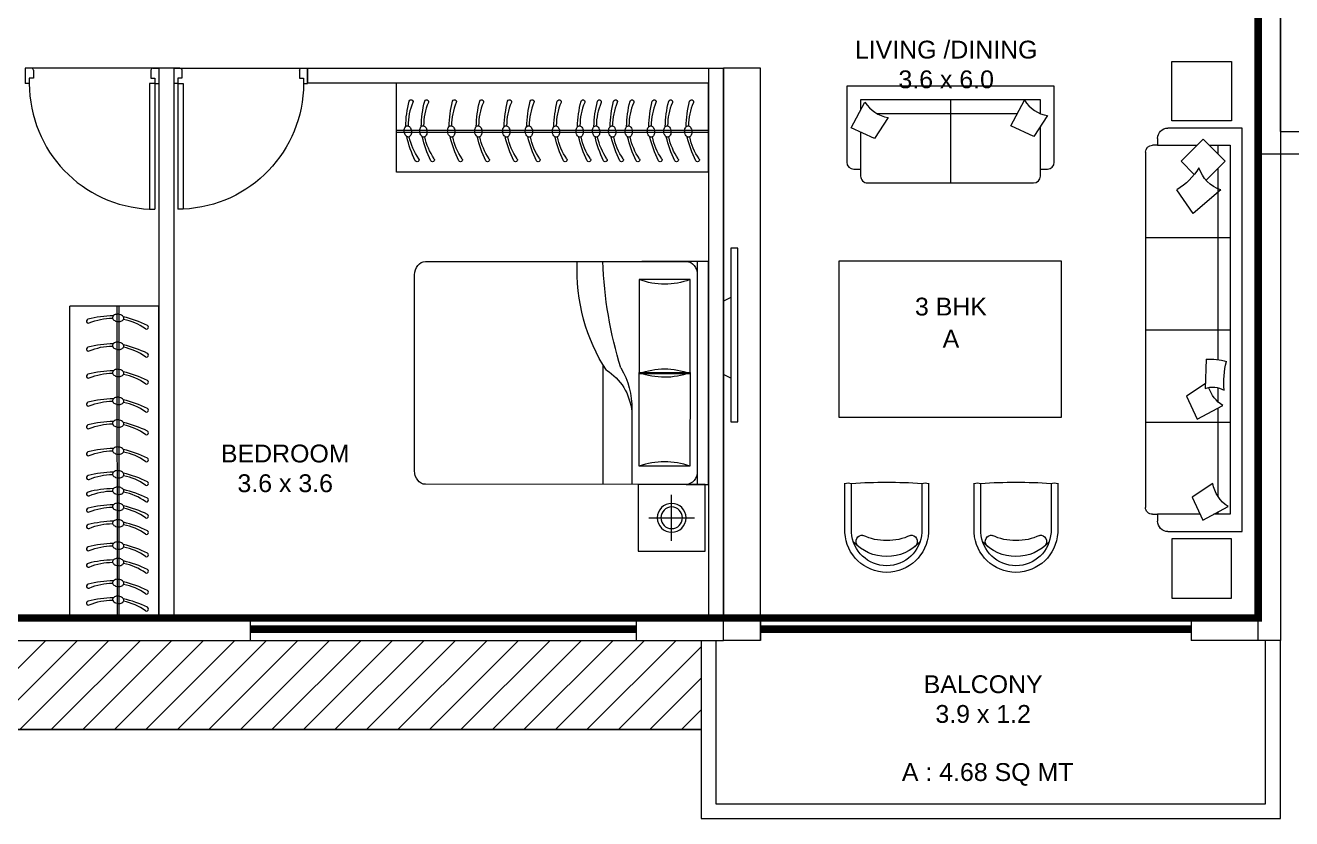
# Model space of a CAD drawing. Header units: inches. Extents: x 27644242 to 29761523, y -859349 to 216979.
# Drawn here: x 29040520 to 29049045, y -407243 to -401904 of the extents above; entities that cross this region are included whole.
import ezdxf

# ---------------------------------------------------------------- set-up
doc = ezdxf.new("R2010")
doc.units = ezdxf.units.IN
doc.header["$MEASUREMENT"] = 0
doc.set_wipeout_variables(frame=1)
doc.layers.get('Defpoints').update_dxf_attribs({"color": 8})
for name, color, linetype, lineweight in [('DOOR', 4, 'Continuous', 0), ('DOORS', 1, 'Continuous', 9), ('ELEVATION', 40, 'Continuous', 13), ('FURN', 250, 'Continuous', 0), ('PARKING BIG CAR', 8, 'Continuous', 15), ('WALL', 7, 'Continuous', 20), ('WINDOW', 162, 'Continuous', 13)]:
    doc.layers.add(name, color=color, linetype=linetype, lineweight=lineweight)
for name, color, linetype in [('KPA Elevation Line 3', 252, 'Continuous'), ('KPA General Plan Line', 1, 'Continuous'), ('KPA Glass', 152, 'Continuous'), ('KPA Stair Line', 253, 'Continuous'), ('KPA Text', 7, 'Continuous'), ('text', 7, 'Continuous')]:
    doc.layers.add(name, color=color, linetype=linetype)
doc.styles.add('AMITS', font='arial.ttf')
doc.styles.get("Standard").update_dxf_attribs({"font": 'swiss.ttf'})

# ---------------------------------------------------------------- blocks, each defined once
blk = doc.blocks.new('A$C69BC79EC')
for p, q in [((980, 3480), (230, 3230)), ((980, 1280), (980, 3480)), ((1730, 3230), (980, 3480)), ((2755, 3480), (2005, 3230)), ((2755, 1280), (2755, 3480)), ((3505, 3230), (2755, 3480))]:
    blk.add_line(p, q)
at = {"layer": 'KPA Elevation Line 3'}
for p, q in [((1730, 1280), (1730, 3480)), ((2005, 3480), (2005, 1280)), ((1730, 3205), (2005, 3205)), ((1730, 1280), (2005, 1280))]:
    blk.add_line(p, q, dxfattribs=at)
at = {"layer": 'KPA General Plan Line'}
blk.add_line((1730, -370), (230, -370), dxfattribs=at)
at = {"layer": 'KPA Glass', "ltscale": 500}
for p, q in [((2855, 4855), (755, 4855)), ((2855, 4780), (755, 4780)), ((2855, 4705), (755, 4705))]:
    blk.add_line(p, q, dxfattribs=at)
at = {"layer": 'KPA Stair Line', "ltscale": 500}
for p, q in [((1730, 3205), (1730, 4705)), ((2005, 3205), (2005, 4705)), ((1730, 1280), (1730, -220)), ((2005, 1280), (2005, -220))]:
    blk.add_line(p, q, dxfattribs=at)
at = {"layer": 'KPA Stair Line'}
for p, q in [((230, 3205), (1730, 3205)), ((2005, 3205), (3505, 3205)), ((230, 2930), (1730, 2930)), ((2005, 2930), (3505, 2930)), ((230, 2655), (1730, 2655)), ((2005, 2655), (3505, 2655)), ((230, 2380), (1730, 2380)), ((2005, 2380), (3505, 2380)), ((230, 2105), (1730, 2105)), ((2005, 2105), (3505, 2105)), ((230, 1830), (1730, 1830)), ((2005, 1830), (3505, 1830)), ((230, 1555), (1730, 1555)), ((2005, 1555), (3505, 1555)), ((230, 1280), (1730, 1280)), ((3505, 1280), (2005, 1280)), ((2005, 1280), (3505, 1280))]:
    blk.add_line(p, q, dxfattribs=at)
at = {"layer": 'WALL', "ltscale": 500}
for p, q in [((755, 4855), (80, 4855)), ((80, -370), (80, 4855)), ((755, 4705), (755, 4855)), ((2855, 4705), (2855, 4855)), ((3655, 4855), (2855, 4855)), ((3655, 4855), (3655, -370)), ((755, 4705), (230, 4705)), ((230, -370), (230, 4705)), ((3505, 4705), (2855, 4705)), ((3505, 4705), (3505, -220)), ((1730, -220), (3505, -220)), ((1730, -220), (1730, -370)), ((80, -370), (230, -370)), ((1730, -370), (3655, -370))]:
    blk.add_line(p, q, dxfattribs=at)
at = {"layer": 'KPA Text', "extrusion": (-0.021168, 5.594e-15, 0.999776)}
for s, p in [('DN', (-1022.8, 877.3, -17.5)), ('UP', (-1034.5, 2659.1, -55.2))]:
    blk.add_text(s, height=150, rotation=90, dxfattribs=at).set_placement(p)
blk = doc.blocks.new('A$C6E20521E-flat-1-flatten-1')
at = {"layer": 'DOORS', "color": 251}
for p, q in [((-63, 103.5), (-63, 948.9)), ((-63, 948.9), (-27, 948.9)), ((-27, 103.5), (-27, 948.9)), ((-900, 0), (-900, 103.5)), ((-873, 103.5), (-900, 103.5)), ((-873, 67.5), (-873, 103.5)), ((-27, 103.5), (-63, 103.5)), ((-27, 103.5), (0, 103.5)), ((-27, 67.5), (-27, 103.5)), ((0, 0), (0, 103.5)), ((0, 0), (-900, 0)), ((-846, 67.5), (-873, 67.5)), ((-846, 13.5), (-846, 67.5)), ((-54, 13.5), (-54, 67.5)), ((-54, 67.5), (-27, 67.5)), ((-859.5, 0), (-900, 0)), ((-40.5, 0), (0, 0))]:
    blk.add_line(p, q, dxfattribs=at)
at = {"layer": 'DOORS', "color": 251, "extrusion": (0, 0, -1)}
for centre, major_axis, start_param, end_param in [((-27, 103.5), (-729.3, -428.8), 0.531535, 2.059765), ((-859.5, 13.5), (-11.7, -6.7), 3.665191, 5.235988), ((-40.5, 13.5), (-11.7, -6.7), 5.235988, 6.806784)]:
    blk.add_ellipse(centre, major_axis=major_axis, ratio=1, start_param=start_param, end_param=end_param, dxfattribs=at)
blk = doc.blocks.new('A$C700F438C')
at = {"layer": 'FURN', "color": 8, "extrusion": (-6.65399e-08, 5.27913e-08, 1)}
for p, q in [((0.0734, 1.5, 0), (1.8303, 1.5001, 0)), ((1.98, 1.5001, 0), (1.53, 1.5001, 0)), ((1.98, 1.5001, 0), (1.53, 1.5001, 0)), ((1.98, 1.5001, 0), (1.53, 1.5001, 0)), ((1.9038, 1.5001, 0), (1.9039, 0.0001, 0)), ((0.0001, 0.0914, 0), (0, 1.4086, 0)), ((1.8548, 1.3782, 0), (1.5121, 1.3782, 0)), ((1.5121, 1.3782, 0), (1.5121, 0.7466, 0)), ((1.8548, 0.7466, 0), (1.8548, 1.3782, 0)), ((1.2673, 0.799, 0), (1.2673, 0.0001, 0)), ((1.5121, 0.122, 0), (1.5121, 0.7536, 0)), ((1.5121, 0.7536, 0), (1.8548, 0.7536, 0)), ((1.5121, 0.7466, 0), (1.8548, 0.7466, 0)), ((1.8548, 0.7536, 0), (1.8549, 0.122, 0)), ((1.4632, 0.503, 0), (1.4632, 0.0001, 0)), ((1.8549, 0.122, 0), (1.5121, 0.122, 0)), ((1.8304, 0.0001, 0), (0.0735, 0, 0)), ((1.9039, 0.0001, 0), (1.9801, 0.0001, 0))]:
    blk.add_line(p, q, dxfattribs=at)
at = {"layer": 'FURN', "linetype": 'Continuous', "lineweight": 0, "extrusion": (-6.65399e-08, 5.27913e-08, 1)}
blk.add_line((1.8304, 0.0001, 0), (1.9174, 0.0001, 0), dxfattribs=at)
at = {"layer": 'FURN', "color": 8, "extrusion": (6.65399e-08, -5.27913e-08, -1)}
for centre, major_axis, ratio, start_param, end_param in [((0.0735, 1.4086, 0), (0, -0.0914, 0), 0.803207, 1.570796, 3.141593), ((1.9589, 1.4544, 0), (0, -1.0771, 0), 0.803207, 0.880587, 1.613256), ((3.067, 1.6025, 0), (0.0001, -2.243, 0), 0.803207, 1.197175, 1.525138), ((1.8304, 1.4087, 0), (0, -0.0914, 0), 0.803207, 3.141593, 4.712389), ((1.6834, 2.1097, 0), (0, -0.762, 0), 0.803207, -0.283794, 0.283794), ((0.6693, 0.0845, 0), (-0.7051, -0.6147, 0), 0.604617, 2.952061, 3.536756), ((-0.0315, 0.1903, 0), (-1.467, -0.4936, 0), 0.581007, 3.019706, 3.343381), ((1.6835, 0.0151, 0), (0, -0.762, 0), 0.803207, 2.857799, 3.425387), ((0.0735, 0.0914, 0), (0, -0.0914, 0), 0.803207, 0, 1.570796), ((1.8304, 0.0915, 0), (0, -0.0914, 0), 0.803207, -1.570796, 0)]:
    blk.add_ellipse(centre, major_axis=major_axis, ratio=ratio, start_param=start_param, end_param=end_param, dxfattribs=at)
at = {"layer": 'FURN', "color": 8, "extrusion": (-6.65399e-08, 5.27913e-08, 1)}
for centre, start_param, end_param in [((1.6835, 1.4851, 0), -0.283794, 0.283794), ((1.6835, -0.6096, 0), 2.857799, 3.425387)]:
    blk.add_ellipse(centre, major_axis=(0, -0.762, 0), ratio=0.803207, start_param=start_param, end_param=end_param, dxfattribs=at)
blk = doc.blocks.new('BEDROOM')
at = {"layer": 'FURN', "linetype": 'Continuous', "extrusion": (-5.00305e-08, -8.66553e-08, 1)}
for p, q in [((1066.1, 501.3, 0), (1066.1, 192.6, 0)), ((911.7, 347, 0), (1220.4, 347, 0))]:
    blk.add_line(p, q, dxfattribs=at)
at = {"layer": 'FURN', "ltscale": 500}
blk.add_line((1314.6, 122.1, 0), (1315.2, -1377.9, 0), dxfattribs=at)
at = {"layer": 'FURN', "ltscale": 0.05, "extrusion": (-5.00305e-08, -8.66553e-08, 1), "elevation": 0}
blk.add_lwpolyline([(1291.1, 122), (841.1, 122), (841.1, 572), (1291.1, 572)], close=True, dxfattribs=at)
at = {"layer": 'FURN', "linetype": 'Continuous', "extrusion": (-5.00305e-08, -8.66553e-08, 1)}
for radius in [97, 72.8]:
    blk.add_circle((1066.1, 347, 0), radius, dxfattribs=at)
at = {"layer": 'FURN', "extrusion": (-3.01072e-07, 1.30707e-07, 1), "xscale": -1000.000000000015, "yscale": 1000.000000000015, "zscale": 1000.000000000007, "rotation": 180.0236273616612}
blk.add_blockref('A$C700F438C', (-665.5, 121.4, 0), dxfattribs=at)
blk = doc.blocks.new('1')
at = {"layer": 'FURN'}
for p, q in [((-479.4, 2011, 0), (121.5, 2011.2, 0)), ((-478.5, 2011, 0), (-478.5, -89, 0)), ((-210.1, 2011.1, 0), (-209.6, -89, 0)), ((-198.1, 2011.1, 0), (-197.6, -88.9, 0)), ((121.5, 2011.2, 0), (121.5, -88.8, 0)), ((-478.6, -89, 0), (122.3, -88.8, 0))]:
    blk.add_line(p, q, dxfattribs=at)
at = {"layer": 'FURN', "extrusion": (-6.40542e-09, 9.36485e-09, 1)}
for points in [[(-166.1, 1884.4, 0.144333), (-167.8, 1893.3, 0.107177), (-175.4, 1902.7, 0.077818), (-186.5, 1909, 0.065016), (-201.4, 1912.6, 0.065016), (-216.7, 1912.1, 0.077818), (-228.9, 1908.2, 0.107177), (-238.3, 1900.6, 0.144333), (-241.7, 1892.2, 0.144333), (-240.1, 1883.3, 0.107177), (-232.4, 1873.9, 0.077818), (-221.3, 1867.6, 0.065016), (-206.4, 1864, 0.065016), (-191.1, 1864.5, 0.077818), (-178.9, 1868.4, 0.107177), (-169.5, 1876, 0.144333)], [(-166, 1770.8, 0.144333), (-167.7, 1779.7, 0.107177), (-175.4, 1789.1, 0.077818), (-186.5, 1795.5, 0.065016), (-201.4, 1799, 0.065016), (-216.7, 1798.6, 0.077818), (-228.8, 1794.6, 0.107177), (-238.2, 1787, 0.144333), (-241.7, 1778.6, 0.144333), (-240, 1769.7, 0.107177), (-232.4, 1760.3, 0.077818), (-221.3, 1754, 0.065016), (-206.4, 1750.5, 0.065016), (-191.1, 1750.9, 0.077818), (-178.9, 1754.8, 0.107177), (-169.5, 1762.4, 0.144333)], [(-166.1, 1629.9, 0.144333), (-167.8, 1638.8, 0.107177), (-175.4, 1648.2, 0.077818), (-186.5, 1654.5, 0.065016), (-201.4, 1658.1, 0.065016), (-216.7, 1657.6, 0.077818), (-228.9, 1653.7, 0.107177), (-238.3, 1646.1, 0.144333), (-241.7, 1637.7, 0.144333), (-240.1, 1628.8, 0.107177), (-232.4, 1619.4, 0.077818), (-221.3, 1613.1, 0.065016), (-206.4, 1609.5, 0.065016), (-191.1, 1610, 0.077818), (-178.9, 1613.9, 0.107177), (-169.5, 1621.5, 0.144333)], [(-166, 1519.3, 0.144333), (-167.7, 1528.2, 0.107177), (-175.4, 1537.6, 0.077818), (-186.5, 1544, 0.065016), (-201.4, 1547.5, 0.065016), (-216.7, 1547.1, 0.077818), (-228.8, 1543.1, 0.107177), (-238.2, 1535.5, 0.144333), (-241.7, 1527.1, 0.144333), (-240, 1518.2, 0.107177), (-232.4, 1508.8, 0.077818), (-221.3, 1502.5, 0.065016), (-206.4, 1499, 0.065016), (-191.1, 1499.4, 0.077818), (-178.9, 1503.3, 0.107177), (-169.5, 1510.9, 0.144333)], [(-166.1, 1369.4, 0.144333), (-167.8, 1378.3, 0.107177), (-175.4, 1387.7, 0.077818), (-186.5, 1394, 0.065016), (-201.4, 1397.6, 0.065016), (-216.7, 1397.1, 0.077818), (-228.9, 1393.2, 0.107177), (-238.3, 1385.6, 0.144333), (-241.7, 1377.2, 0.144333), (-240.1, 1368.3, 0.107177), (-232.4, 1358.9, 0.077818), (-221.3, 1352.6, 0.065016), (-206.4, 1349, 0.065016), (-191.1, 1349.5, 0.077818), (-178.9, 1353.4, 0.107177), (-169.5, 1361, 0.144333)], [(-166, 1258.8, 0.144333), (-167.7, 1267.7, 0.107177), (-175.4, 1277.1, 0.077818), (-186.5, 1283.5, 0.065016), (-201.4, 1287, 0.065016), (-216.7, 1286.6, 0.077818), (-228.8, 1282.6, 0.107177), (-238.2, 1275, 0.144333), (-241.7, 1266.6, 0.144333), (-240, 1257.7, 0.107177), (-232.4, 1248.3, 0.077818), (-221.3, 1242, 0.065016), (-206.4, 1238.5, 0.065016), (-191.1, 1238.9, 0.077818), (-178.9, 1242.8, 0.107177), (-169.5, 1250.4, 0.144333)], [(-166, 1150, 0.144333), (-167.7, 1159, 0.107177), (-175.3, 1168.3, 0.077818), (-186.4, 1174.7, 0.065016), (-201.3, 1178.2, 0.065016), (-216.6, 1177.8, 0.077818), (-228.8, 1173.8, 0.107177), (-238.2, 1166.2, 0.144333), (-241.6, 1157.8, 0.144333), (-240, 1148.9, 0.107177), (-232.3, 1139.5, 0.077818), (-221.2, 1133.2, 0.065016), (-206.3, 1129.7, 0.065016), (-191, 1130.1, 0.077818), (-178.8, 1134, 0.107177), (-169.4, 1141.6, 0.144333)], [(-165.9, 1039.5, 0.144333), (-167.6, 1048.4, 0.107177), (-175.3, 1057.7, 0.077818), (-186.4, 1064.1, 0.065016), (-201.3, 1067.6, 0.065016), (-216.6, 1067.2, 0.077818), (-228.8, 1063.3, 0.107177), (-238.2, 1055.6, 0.144333), (-241.6, 1047.2, 0.144333), (-239.9, 1038.3, 0.107177), (-232.3, 1028.9, 0.077818), (-221.2, 1022.6, 0.065016), (-206.3, 1019.1, 0.065016), (-191, 1019.5, 0.077818), (-178.8, 1023.4, 0.107177), (-169.4, 1031.1, 0.144333)], [(-165.9, 880.1, 0.144333), (-167.5, 889, 0.107177), (-175.2, 898.4, 0.077818), (-186.3, 904.7, 0.065016), (-201.2, 908.2, 0.065016), (-216.5, 907.8, 0.077818), (-228.7, 903.9, 0.107177), (-238.1, 896.3, 0.144333), (-241.5, 887.9, 0.144333), (-239.9, 879, 0.107177), (-232.2, 869.6, 0.077818), (-221.1, 863.2, 0.065016), (-206.2, 859.7, 0.065016), (-190.9, 860.1, 0.077818), (-178.7, 864.1, 0.107177), (-169.3, 871.7, 0.144333)], [(-165.8, 697.8, 0.144333), (-167.5, 706.8, 0.107177), (-175.1, 716.1, 0.077818), (-186.2, 722.5, 0.065016), (-201.1, 726, 0.065016), (-216.4, 725.6, 0.077818), (-228.6, 721.6, 0.107177), (-238, 714, 0.144333), (-241.4, 705.6, 0.144333), (-239.8, 696.7, 0.107177), (-232.1, 687.3, 0.077818), (-221, 681, 0.065016), (-206.1, 677.5, 0.065016), (-190.8, 677.9, 0.077818), (-178.6, 681.8, 0.107177), (-169.2, 689.4, 0.144333)], [(-165.7, 545.6, 0.144333), (-167.4, 554.5, 0.107177), (-175, 563.9, 0.077818), (-186.2, 570.2, 0.065016), (-201.1, 573.7, 0.065016), (-216.3, 573.3, 0.077818), (-228.5, 569.4, 0.107177), (-237.9, 561.8, 0.144333), (-241.4, 553.4, 0.144333), (-239.7, 544.5, 0.107177), (-232.1, 535.1, 0.077818), (-220.9, 528.7, 0.065016), (-206.1, 525.2, 0.065016), (-190.8, 525.6, 0.077818), (-178.6, 529.6, 0.107177), (-169.2, 537.2, 0.144333)], [(-165.6, 357.3, 0.144333), (-167.3, 366.3, 0.107177), (-175, 375.6, 0.077818), (-186.1, 382, 0.065016), (-201, 385.5, 0.065016), (-216.3, 385.1, 0.077818), (-228.5, 381.1, 0.107177), (-237.9, 373.5, 0.144333), (-241.3, 365.1, 0.144333), (-239.6, 356.2, 0.107177), (-232, 346.8, 0.077818), (-220.9, 340.5, 0.065016), (-206, 337, 0.065016), (-190.7, 337.4, 0.077818), (-178.5, 341.3, 0.107177), (-169.1, 348.9, 0.144333)], [(-165.6, 175.1, 0.144333), (-167.2, 184, 0.107177), (-174.9, 193.4, 0.077818), (-186, 199.7, 0.065016), (-200.9, 203.2, 0.065016), (-216.2, 202.8, 0.077818), (-228.4, 198.9, 0.107177), (-237.8, 191.3, 0.144333), (-241.2, 182.9, 0.144333), (-239.6, 174, 0.107177), (-231.9, 164.6, 0.077818), (-220.8, 158.2, 0.065016), (-205.9, 154.7, 0.065016), (-190.6, 155.1, 0.077818), (-178.4, 159.1, 0.107177), (-169, 166.7, 0.144333)], [(-165.5, -12.9, 0.144333), (-167.1, -4, 0.107177), (-174.8, 5.4, 0.077818), (-185.9, 11.7, 0.065016), (-200.8, 15.2, 0.065016), (-216.1, 14.8, 0.077818), (-228.3, 10.9, 0.107177), (-237.7, 3.3, 0.144333), (-241.1, -5.1, 0.144333), (-239.5, -14, 0.107177), (-231.8, -23.4, 0.077818), (-220.7, -29.8, 0.065016), (-205.8, -33.3, 0.065016), (-190.5, -32.9, 0.077818), (-178.3, -28.9, 0.107177), (-168.9, -21.3, 0.144333)]]:
    blk.add_lwpolyline(points, format="xyb", close=True, dxfattribs=at)
for points in [[(-171.2, 1874.1, 0.057952), (-0.6, 1897.3, 1.08017), (-9.1, 1922.2, -0.102886), (-166.6, 1890.3, -0.821198)], [(-171.2, 1760.5, 0.057952), (-0.6, 1783.7, 1.08017), (-9, 1808.7, -0.102886), (-166.5, 1776.7, -0.821198)], [(-171.2, 1619.6, 0.057952), (-0.6, 1642.8, 1.08017), (-9.1, 1667.7, -0.102886), (-166.6, 1635.8, -0.821198)], [(-171.2, 1509, 0.057952), (-0.6, 1532.2, 1.08017), (-9, 1557.2, -0.102886), (-166.5, 1525.2, -0.821198)], [(-171.2, 1359.1, 0.057952), (-0.6, 1382.3, 1.08017), (-9.1, 1407.2, -0.102886), (-166.6, 1375.3, -0.821198)], [(-171.2, 1248.5, 0.057952), (-0.6, 1271.7, 1.08017), (-9, 1296.7, -0.102886), (-166.5, 1264.7, -0.821198)], [(-171.1, 1139.7, 0.057952), (-0.5, 1163, 1.08017), (-9, 1187.9, -0.102886), (-166.5, 1155.9, -0.821198)], [(-171.1, 1029.1, 0.057952), (-0.5, 1052.4, 1.08017), (-8.9, 1077.3, -0.102886), (-166.4, 1045.4, -0.821198)], [(-171, 869.8, 0.057952), (-0.4, 893, 1.08017), (-8.9, 917.9, -0.102886), (-166.4, 886, -0.821198)], [(-170.9, 687.5, 0.057952), (-0.3, 710.7, 1.08017), (-8.8, 735.7, -0.102886), (-166.3, 703.7, -0.821198)], [(-170.9, 535.3, 0.057952), (-0.2, 558.5, 1.08017), (-8.7, 583.4, -0.102886), (-166.2, 551.5, -0.821198)], [(-170.8, 347, 0.057952), (-0.2, 370.2, 1.08017), (-8.6, 395.2, -0.102886), (-166.1, 363.2, -0.821198)], [(-170.7, 164.8, 0.057952), (-0.1, 188, 1.08017), (-8.6, 212.9, -0.102886), (-166.1, 181, -0.821198)], [(-170.6, -23.2, 0.057952), (0, 0, 1.08017), (-8.5, 24.9, -0.102886), (-166, -7, -0.821198)]]:
    blk.add_lwpolyline(points, format="xyb", dxfattribs=at)
for centre, radius, start, end in [((-395.3, 1950.4, 0), 13.2, 55.02116, 243.84954), ((-161.5, 2284.6, 0), 394.6, 235.02139, 258.51845), ((-72.6, 2607.6, 0), 745.3, 243.84974, 257.11662), ((-395.2, 1836.9, 0), 13.2, 55.02116, 243.84954), ((-72.6, 2494, 0), 745.3, 243.84974, 257.11662), ((-161.5, 2171, 0), 394.6, 235.02139, 258.51845), ((-395.3, 1695.9, 0), 13.2, 55.02116, 243.84954), ((-161.5, 2030.1, 0), 394.6, 235.02139, 258.51845), ((-72.6, 2353.1, 0), 745.3, 243.84974, 257.11662), ((-395.2, 1585.4, 0), 13.2, 55.02116, 243.84954), ((-72.6, 2242.5, 0), 745.3, 243.84974, 257.11662), ((-161.5, 1919.5, 0), 394.6, 235.02139, 258.51845), ((-395.3, 1435.4), 13.2, 55.02116, 243.84954), ((-72.6, 2092.6), 745.3, 243.84974, 257.11662), ((-161.5, 1769.6), 394.6, 235.02139, 258.51845), ((-395.2, 1324.9), 13.2, 55.02116, 243.84954), ((-72.6, 1982), 745.3, 243.84974, 257.11662), ((-161.5, 1659), 394.6, 235.02139, 258.51845), ((-395.2, 1216.1), 13.2, 55.02116, 243.84954), ((-72.5, 1873.2), 745.3, 243.84974, 257.11662), ((-161.4, 1550.2), 394.6, 235.02139, 258.51845), ((-395.2, 1105.5), 13.2, 55.02116, 243.84954), ((-161.4, 1439.6), 394.6, 235.02139, 258.51845), ((-72.5, 1762.6), 745.3, 243.84974, 257.11662), ((-395.1, 946.1), 13.2, 55.02116, 243.84954), ((-161.3, 1280.3), 394.6, 235.02139, 258.51845), ((-72.4, 1603.3), 745.3, 243.84974, 257.11662), ((-395, 763.9), 13.2, 55.02116, 243.84954), ((-161.2, 1098), 394.6, 235.02139, 258.51845), ((-72.3, 1421), 745.3, 243.84974, 257.11662), ((-394.9, 611.6), 13.2, 55.02116, 243.84954), ((-72.3, 1268.8), 745.3, 243.84974, 257.11662), ((-161.2, 945.8), 394.6, 235.02139, 258.51845), ((-394.9, 423.4), 13.2, 55.02116, 243.84954), ((-161.1, 757.5), 394.6, 235.02139, 258.51845), ((-72.2, 1080.5), 745.3, 243.84974, 257.11662), ((-394.8, 241.1), 13.2, 55.02116, 243.84954), ((-72.1, 898.3), 745.3, 243.84974, 257.11662), ((-161, 575.3), 394.6, 235.02139, 258.51845), ((-394.7, 53.1), 13.2, 55.02116, 243.84954), ((-72, 710.3), 745.3, 243.84974, 257.11662), ((-160.9, 387.3), 394.6, 235.02139, 258.51845)]:
    blk.add_arc(centre, radius, start, end, dxfattribs=at)
blk = doc.blocks.new('DNDNDNNDDN')
at = {"layer": 'FURN', "extrusion": (9.36485e-09, 6.40542e-09, 1)}
blk.add_line((172.5, 832.8, 0), (172.7, 232.8, 0), dxfattribs=at)
at = {"layer": 'FURN'}
for p, q in [((2272.7, 832.8, 0), (172.5, 832.8, 0)), ((2272.5, 833.3, 0), (2272.7, 232.8, 0)), ((2272.6, 564.4, 0), (173.5, 563.9, 0)), ((2272.6, 552.4, 0), (173.5, 551.9, 0)), ((2272.7, 232.8, 0), (172.7, 232.8, 0))]:
    blk.add_line(p, q, dxfattribs=at)
at = {"layer": 'FURN', "extrusion": (9.36485e-09, 6.40542e-09, 1)}
for points in [[(244.1, 519.7, 0.144333), (253, 521.4, 0.107177), (262.4, 529, 0.077818), (268.7, 540.2, 0.065016), (272.2, 555.1, 0.065016), (271.8, 570.3, 0.077818), (267.9, 582.5, 0.107177), (260.3, 591.9, 0.144333), (251.9, 595.4, 0.144333), (243, 593.7, 0.107177), (233.6, 586.1, 0.077818), (227.2, 574.9, 0.065016), (223.7, 560.1, 0.065016), (224.1, 544.8, 0.077818), (228.1, 532.6, 0.107177), (235.7, 523.2, 0.144333)], [(348.6, 519.8, 0.144333), (357.5, 521.4, 0.107177), (366.9, 529.1, 0.077818), (373.2, 540.2, 0.065016), (376.7, 555.1, 0.065016), (376.3, 570.4, 0.077818), (372.4, 582.6, 0.107177), (364.8, 592, 0.144333), (356.4, 595.4, 0.144333), (347.5, 593.8, 0.107177), (338.1, 586.1, 0.077818), (331.7, 575, 0.065016), (328.2, 560.1, 0.065016), (328.6, 544.8, 0.077818), (332.6, 532.6, 0.107177), (340.2, 523.2, 0.144333)], [(536.6, 519.9, 0.144333), (545.5, 521.5, 0.107177), (554.9, 529.2, 0.077818), (561.2, 540.3, 0.065016), (564.7, 555.2, 0.065016), (564.3, 570.5, 0.077818), (560.4, 582.7, 0.107177), (552.8, 592.1, 0.144333), (544.4, 595.5, 0.144333), (535.5, 593.8, 0.107177), (526.1, 586.2, 0.077818), (519.7, 575.1, 0.065016), (516.2, 560.2, 0.065016), (516.6, 544.9, 0.077818), (520.6, 532.7, 0.107177), (528.2, 523.3, 0.144333)], [(718.8, 519.9, 0.144333), (727.8, 521.6, 0.107177), (737.1, 529.2, 0.077818), (743.5, 540.4, 0.065016), (747, 555.3, 0.065016), (746.6, 570.6, 0.077818), (742.6, 582.7, 0.107177), (735, 592.1, 0.144333), (726.6, 595.6, 0.144333), (717.7, 593.9, 0.107177), (708.3, 586.3, 0.077818), (702, 575.2, 0.065016), (698.5, 560.3, 0.065016), (698.9, 545, 0.077818), (702.8, 532.8, 0.107177), (710.4, 523.4, 0.144333)], [(907.1, 520, 0.144333), (916, 521.7, 0.107177), (925.4, 529.3, 0.077818), (931.7, 540.5, 0.065016), (935.2, 555.3, 0.065016), (934.8, 570.6, 0.077818), (930.9, 582.8, 0.107177), (923.3, 592.2, 0.144333), (914.9, 595.7, 0.144333), (906, 594, 0.107177), (896.6, 586.4, 0.077818), (890.2, 575.2, 0.065016), (886.7, 560.3, 0.065016), (887.1, 545.1, 0.077818), (891.1, 532.9, 0.107177), (898.7, 523.5, 0.144333)], [(1059.3, 520.1, 0.144333), (1068.3, 521.7, 0.107177), (1077.6, 529.4, 0.077818), (1084, 540.5, 0.065016), (1087.5, 555.4, 0.065016), (1087.1, 570.7, 0.077818), (1083.1, 582.9, 0.107177), (1075.5, 592.3, 0.144333), (1067.1, 595.7, 0.144333), (1058.2, 594.1, 0.107177), (1048.8, 586.4, 0.077818), (1042.5, 575.3, 0.065016), (1039, 560.4, 0.065016), (1039.4, 545.1, 0.077818), (1043.3, 532.9, 0.107177), (1050.9, 523.5, 0.144333)], [(1241.6, 520.2, 0.144333), (1250.5, 521.8, 0.107177), (1259.9, 529.5, 0.077818), (1266.2, 540.6, 0.065016), (1269.7, 555.5, 0.065016), (1269.3, 570.8, 0.077818), (1265.4, 583, 0.107177), (1257.8, 592.4, 0.144333), (1249.4, 595.8, 0.144333), (1240.5, 594.2, 0.107177), (1231.1, 586.5, 0.077818), (1224.7, 575.4, 0.065016), (1221.2, 560.5, 0.065016), (1221.6, 545.2, 0.077818), (1225.6, 533, 0.107177), (1233.2, 523.6, 0.144333)], [(1401, 520.2, 0.144333), (1409.9, 521.9, 0.107177), (1419.2, 529.5, 0.077818), (1425.6, 540.7, 0.065016), (1429.1, 555.6, 0.065016), (1428.7, 570.9, 0.077818), (1424.8, 583, 0.107177), (1417.1, 592.4, 0.144333), (1408.7, 595.9, 0.144333), (1399.8, 594.2, 0.107177), (1390.4, 586.6, 0.077818), (1384.1, 575.4, 0.065016), (1380.6, 560.6, 0.065016), (1381, 545.3, 0.077818), (1384.9, 533.1, 0.107177), (1392.6, 523.7, 0.144333)], [(1511.5, 520.3, 0.144333), (1520.5, 521.9, 0.107177), (1529.8, 529.6, 0.077818), (1536.2, 540.7, 0.065016), (1539.7, 555.6, 0.065016), (1539.3, 570.9, 0.077818), (1535.3, 583.1, 0.107177), (1527.7, 592.5, 0.144333), (1519.3, 595.9, 0.144333), (1510.4, 594.3, 0.107177), (1501, 586.6, 0.077818), (1494.7, 575.5, 0.065016), (1491.2, 560.6, 0.065016), (1491.6, 545.3, 0.077818), (1495.5, 533.1, 0.107177), (1503.1, 523.7, 0.144333)], [(1620.3, 520.3, 0.144333), (1629.2, 522, 0.107177), (1638.6, 529.6, 0.077818), (1645, 540.8, 0.065016), (1648.5, 555.7, 0.065016), (1648.1, 571, 0.077818), (1644.1, 583.1, 0.107177), (1636.5, 592.5, 0.144333), (1628.1, 596, 0.144333), (1619.2, 594.3, 0.107177), (1609.8, 586.7, 0.077818), (1603.5, 575.5, 0.065016), (1600, 560.7, 0.065016), (1600.4, 545.4, 0.077818), (1604.3, 533.2, 0.107177), (1611.9, 523.8, 0.144333)], [(1730.9, 520.4, 0.144333), (1739.8, 522, 0.107177), (1749.2, 529.7, 0.077818), (1755.5, 540.8, 0.065016), (1759.1, 555.7, 0.065016), (1758.6, 571, 0.077818), (1754.7, 583.2, 0.107177), (1747.1, 592.6, 0.144333), (1738.7, 596, 0.144333), (1729.8, 594.4, 0.107177), (1720.4, 586.7, 0.077818), (1714.1, 575.6, 0.065016), (1710.5, 560.7, 0.065016), (1711, 545.4, 0.077818), (1714.9, 533.2, 0.107177), (1722.5, 523.8, 0.144333)], [(1880.8, 520.3, 0.144333), (1889.7, 522, 0.107177), (1899.1, 529.6, 0.077818), (1905.5, 540.8, 0.065016), (1909, 555.7, 0.065016), (1908.6, 571, 0.077818), (1904.6, 583.1, 0.107177), (1897, 592.5, 0.144333), (1888.6, 596, 0.144333), (1879.7, 594.3, 0.107177), (1870.3, 586.7, 0.077818), (1864, 575.5, 0.065016), (1860.5, 560.7, 0.065016), (1860.9, 545.4, 0.077818), (1864.8, 533.2, 0.107177), (1872.4, 523.8, 0.144333)], [(1991.4, 520.4, 0.144333), (2000.3, 522, 0.107177), (2009.7, 529.7, 0.077818), (2016, 540.8, 0.065016), (2019.6, 555.7, 0.065016), (2019.1, 571, 0.077818), (2015.2, 583.2, 0.107177), (2007.6, 592.6, 0.144333), (1999.2, 596, 0.144333), (1990.3, 594.4, 0.107177), (1980.9, 586.7, 0.077818), (1974.6, 575.6, 0.065016), (1971, 560.7, 0.065016), (1971.5, 545.4, 0.077818), (1975.4, 533.2, 0.107177), (1983, 523.8, 0.144333)], [(2132.3, 520.3, 0.144333), (2141.2, 522, 0.107177), (2150.6, 529.6, 0.077818), (2157, 540.8, 0.065016), (2160.5, 555.7, 0.065016), (2160.1, 571, 0.077818), (2156.1, 583.1, 0.107177), (2148.5, 592.5, 0.144333), (2140.1, 596, 0.144333), (2131.2, 594.3, 0.107177), (2121.8, 586.7, 0.077818), (2115.5, 575.5, 0.065016), (2112, 560.7, 0.065016), (2112.4, 545.4, 0.077818), (2116.3, 533.2, 0.107177), (2123.9, 523.8, 0.144333)]]:
    blk.add_lwpolyline(points, format="xyb", close=True, dxfattribs=at)
for points in [[(233.8, 524.9, 0.057952), (257, 354.2, 1.08017), (281.9, 362.7, -0.102886), (250, 520.2, -0.821198)], [(338.3, 524.9, 0.057952), (361.5, 354.3, 1.08017), (386.4, 362.8, -0.102886), (354.5, 520.3, -0.821198)], [(526.3, 525, 0.057952), (549.5, 354.4, 1.08017), (574.4, 362.9, -0.102886), (542.5, 520.3, -0.821198)], [(708.5, 525.1, 0.057952), (731.8, 354.5, 1.08017), (756.7, 362.9, -0.102886), (724.7, 520.4, -0.821198)], [(896.8, 525.2, 0.057952), (920, 354.5, 1.08017), (944.9, 363, -0.102886), (913, 520.5, -0.821198)], [(1049, 525.2, 0.057952), (1072.2, 354.6, 1.08017), (1097.2, 363.1, -0.102886), (1065.2, 520.6, -0.821198)], [(1231.3, 525.3, 0.057952), (1254.5, 354.7, 1.08017), (1279.4, 363.2, -0.102886), (1247.5, 520.7, -0.821198)], [(1390.6, 525.4, 0.057952), (1413.9, 354.8, 1.08017), (1438.8, 363.2, -0.102886), (1406.9, 520.7, -0.821198)], [(1501.2, 525.4, 0.057952), (1524.5, 354.8, 1.08017), (1549.4, 363.3, -0.102886), (1517.4, 520.8, -0.821198)], [(1610, 525.5, 0.057952), (1633.2, 354.8, 1.08017), (1658.2, 363.3, -0.102886), (1626.2, 520.8, -0.821198)], [(1720.6, 525.5, 0.057952), (1743.8, 354.9, 1.08017), (1768.7, 363.4, -0.102886), (1736.8, 520.9, -0.821198)], [(1870.5, 525.5, 0.057952), (1893.7, 354.8, 1.08017), (1918.7, 363.3, -0.102886), (1886.7, 520.8, -0.821198)], [(1981.1, 525.5, 0.057952), (2004.3, 354.9, 1.08017), (2029.2, 363.4, -0.102886), (1997.3, 520.9, -0.821198)], [(2122, 525.5, 0.057952), (2145.2, 354.8, 1.08017), (2170.2, 363.3, -0.102886), (2138.2, 520.8, -0.821198)]]:
    blk.add_lwpolyline(points, format="xyb", dxfattribs=at)
for centre, radius, start, end in [((967.3, 426.3, 0), 745.3, 153.84974, 167.11662), ((644.3, 515.2, 0), 394.6, 145.02139, 168.51845), ((310.1, 748.9, 0), 13.2, 325.02116, 153.84954), ((1071.8, 426.3, 0), 745.3, 153.84974, 167.11662), ((748.8, 515.2, 0), 394.6, 145.02139, 168.51845), ((414.6, 749, 0), 13.2, 325.02116, 153.84954), ((1259.8, 426.4, 0), 745.3, 153.84974, 167.11662), ((936.8, 515.3, 0), 394.6, 145.02139, 168.51845), ((602.6, 749.1, 0), 13.2, 325.02116, 153.84954), ((1442, 426.5, 0), 745.3, 153.84974, 167.11662), ((1119, 515.4, 0), 394.6, 145.02139, 168.51845), ((784.9, 749.1, 0), 13.2, 325.02116, 153.84954), ((1630.3, 426.6, 0), 745.3, 153.84974, 167.11662), ((1307.3, 515.4, 0), 394.6, 145.02139, 168.51845), ((973.1, 749.2, 0), 13.2, 325.02116, 153.84954), ((1782.5, 426.6, 0), 745.3, 153.84974, 167.11662), ((1459.5, 515.5, 0), 394.6, 145.02139, 168.51845), ((1125.4, 749.3, 0), 13.2, 325.02116, 153.84954), ((1964.8, 426.7, 0), 745.3, 153.84974, 167.11662), ((1641.8, 515.6, 0), 394.6, 145.02139, 168.51845), ((1307.6, 749.4, 0), 13.2, 325.02116, 153.84954), ((2124.1, 426.8, 0), 745.3, 153.84974, 167.11662), ((1801.1, 515.7, 0), 394.6, 145.02139, 168.51845), ((1467, 749.4, 0), 13.2, 325.02116, 153.84954), ((2234.7, 426.8, 0), 745.3, 153.84974, 167.11662), ((1911.7, 515.7, 0), 394.6, 145.02139, 168.51845), ((1577.6, 749.5, 0), 13.2, 325.02116, 153.84954), ((2343.5, 426.9, 0), 745.3, 153.84974, 167.11662), ((2020.5, 515.8, 0), 394.6, 145.02139, 168.51845), ((1686.4, 749.5, 0), 13.2, 325.02116, 153.84954), ((2454.1, 426.9, 0), 745.3, 153.84974, 167.11662), ((2131.1, 515.8, 0), 394.6, 145.02139, 168.51845), ((1796.9, 749.6, 0), 13.2, 325.02116, 153.84954), ((2604, 426.9, 0), 745.3, 153.84974, 167.11662), ((2281, 515.8, 0), 394.6, 145.02139, 168.51845), ((1946.9, 749.5, 0), 13.2, 325.02116, 153.84954), ((2714.6, 426.9, 0), 745.3, 153.84974, 167.11662), ((2391.6, 515.8, 0), 394.6, 145.02139, 168.51845), ((2057.4, 749.6, 0), 13.2, 325.02116, 153.84954), ((2855.5, 426.9, 0), 745.3, 153.84974, 167.11662), ((2532.5, 515.8, 0), 394.6, 145.02139, 168.51845), ((2198.4, 749.5, 0), 13.2, 325.02116, 153.84954)]:
    blk.add_arc(centre, radius, start, end, dxfattribs=at)
blk = doc.blocks.new('TVVVV')
at = {"layer": 'FURN', "ltscale": 1000, "elevation": 0}
blk.add_lwpolyline([(-129.9, 740.3), (-82, 740.3), (-82, -428.6), (-129.9, -428.6)], close=True, dxfattribs=at)
for points in [[(-129.9, 446.7), (-178.7, 422)], [(-129.9, -95.7), (-178.7, -71)]]:
    blk.add_lwpolyline(points, dxfattribs=at)
blk = doc.blocks.new('sofa-12')
at = {"color": 0, "linetype": 'ByBlock'}
for p, q in [((0.125, 0.6125), (0.125, 0.65)), ((0.175, 0.7), (2.7417, 0.7)), ((0.7917, 0.7), (0.7917, 0.0875)), ((1.4583, 0.7), (1.4583, 0.0875)), ((2.125, 0.7), (2.125, 0.0875)), ((2.7917, 0.65), (2.7917, 0.6125)), ((0.075, 0.6125), (0.125, 0.6125)), ((0.125, 0.6125), (0.125, 0.3268)), ((2.7917, 0.6125), (2.8417, 0.6125)), ((2.7917, 0.3062), (2.7917, 0.6125)), ((0, 0), (0, 0.5375)), ((0.6181, 0.3556), (0.4468, 0.4727)), ((2.9167, 0.5375), (2.9167, 0)), ((0.2405, 0.4423), (0.0814, 0.2832)), ((0.3355, 0.3474), (0.2405, 0.4423)), ((1.8487, 0.2682), (1.937, 0.4025)), ((1.937, 0.4025), (2.1045, 0.3253)), ((0.0814, 0.2832), (0.2405, 0.1241)), ((0.4468, 0.1545), (0.6181, 0.3556)), ((2.1045, 0.3253), (2.006, 0.1406)), ((2.5683, 0.2138), (2.6668, 0.3637)), ((2.6668, 0.3637), (2.8344, 0.2865)), ((2.8344, 0.2865), (2.7358, 0.1018)), ((0.125, 0.2397), (0.125, 0.0875)), ((0.2405, 0.1241), (0.3777, 0.2613)), ((1.671, 0.2606), (1.8816, 0.2695)), ((2.7917, 0.0875), (2.7917, 0.2065)), ((0.1897, 0.175), (0.125, 0.175)), ((1.6739, 0.175), (0.2914, 0.175)), ((1.9798, 0.175), (1.8773, 0.175)), ((2.6647, 0.175), (2.0243, 0.175)), ((2.7917, 0.175), (2.7749, 0.175)), ((2.9167, 0), (0, 0)), ((0.125, 0.0875), (2.7917, 0.0875))]:
    blk.add_line(p, q, dxfattribs=at)
for centre, radius, start, end in [((0.175, 0.65), 0.05, 90, 180), ((2.7417, 0.65), 0.05, 0, 90), ((0.075, 0.5375), 0.075, 90, 180), ((2.8417, 0.5375), 0.075, 0, 90), ((0.0246, 0.7358), 0.4975, 301.93011, 328.06989), ((0.2106, 0.0774), 0.2485, 18.07851, 71.92149), ((2.0437, 0.2307), 0.3739, 175.41548, 198.06974), ((2.0385, 0.215), 0.1661, 160.8325, 209.92347), ((1.796, 0.0077), 0.2485, 32.33007, 71.50567), ((2.5258, -0.0311), 0.2485, 32.33007, 80.15704), ((1.8449, -0.512), 0.6461, 85.59898, 104.04019)]:
    blk.add_arc(centre, radius, start, end, dxfattribs=at)
blk = doc.blocks.new('sofa-14')
at = {"color": 0, "linetype": 'ByBlock'}
for p, q in [((0.1, 0.65), (0.1, 0.2921)), ((1.35, 0.7), (0.15, 0.7)), ((0.75, 0.1), (0.75, 0.7)), ((1.4, 0.3319), (1.4, 0.65)), ((0, 0.55), (0, 0)), ((0.1, 0.6), (0.05, 0.6)), ((1.45, 0.6), (1.4, 0.6)), ((1.5, 0), (1.5, 0.55)), ((1.2014, 0.2281), (1.3, 0.3779)), ((1.3, 0.3779), (1.4675, 0.3008)), ((0.0485, 0.2138), (0.147, 0.3637)), ((0.147, 0.3637), (0.3146, 0.2865)), ((0.3146, 0.2865), (0.216, 0.1018)), ((1.4675, 0.3008), (1.369, 0.1161)), ((0.1, 0.199), (0.1, 0.1)), ((0.2684, 0.2), (1.2805, 0.2)), ((0.1, 0.1), (1.4, 0.1)), ((1.4, 0.1), (1.4, 0.1743)), ((0, 0), (1.5, 0))]:
    blk.add_line(p, q, dxfattribs=at)
for centre, radius, start, end in [((0.15, 0.65), 0.05, 90, 180), ((1.35, 0.65), 0.05, 360, 90), ((0.05, 0.55), 0.05, 90, 180), ((1.45, 0.55), 0.05, 0, 90), ((0.006, -0.0311), 0.2485, 32.33007, 80.15704), ((1.159, -0.0168), 0.2485, 32.33007, 80.15704)]:
    blk.add_arc(centre, radius, start, end, dxfattribs=at)
blk = doc.blocks.new('cha-1')
at = {"color": 0, "linetype": 'ByBlock'}
for points in [[(375, 10), (375, 453, 0.950858), (-375, 453), (-375, 10)], [(315, 11), (315, 452, 0.946504), (-315, 452), (-315, 11)]]:
    blk.add_lwpolyline(points, format="xyb", dxfattribs=at)
for centre, radius, start, end in [((0, 263), 405, 42.4573, 137.5427), ((-217, 533), 58.2, 126.2045, 258.1486), ((217, 533), 58.2, 281.8514, 53.7955), ((-224, 501), 25, 258.1486, 294.8492), ((0, 17), 508, 65.1508, 114.8492), ((224, 501), 25, 245.1508, 281.8514), ((-347, 125), 118, 256.2867, 285.6904), ((0, 4466), 4466, 265.9551, 274.0449), ((347, 125), 118, 254.3096, 283.7133)]:
    blk.add_arc(centre, radius, start, end, dxfattribs=at)

msp = doc.modelspace()

# ---------------------------------------------------------------- hatches: boundary and pattern name
at = {"layer": 'PARKING BIG CAR', "ltscale": 500}
h = msp.add_hatch(dxfattribs=at)
h.set_pattern_fill('ANSI31', color=256, scale=1200)
h.set_pattern_definition([(45, (1578606.76, -428179.06), (-106.0660172, 106.0660172), [])])
h.paths.add_polyline_path([(29037069.5, -406642.7), (29045069.5, -406642.7), (29045069.5, -406042.7), (29037069.5, -406042.7)])

# ---------------------------------------------------------------- linework, layer by layer
at = {"layer": 'Defpoints', "ltscale": 500}
msp.add_lwpolyline([(29048819.5, -397692.7, 50, 50, 0), (29044819.5, -397692.7, 50, 50, 0), (29044819.5, -399942.7, 50, 50, 0), (29044669.5, -399942.7, 50, 50, 0), (29044669.5, -399842.7, 50, 50, 0), (29042869.5, -399842.7, 50, 50, 0), (29042869.5, -399092.7, 50, 50, 0), (29041419.5, -399092.7, 50, 50, 0), (29041419.5, -397692.7, 50, 50, 0), (29037219.5, -397692.7, 50, 50, 0), (29037219.5, -400692.7, 50, 50, 0), (29038019.5, -400692.7, 50, 50, 0), (29038019.5, -402292.7, 50, 50, 0), (29037219.5, -402292.7, 50, 50, 0), (29037219.5, -405892.9, 50, 50, 0), (29041519.5, -405892.9, 50, 50, 0), (29041519.5, -405892.7, 50, 50, 0), (29045219.5, -405892.7, 50, 50, 0), (29045219.5, -405892.7, 50, 50, 0), (29048819.5, -405892.7, 50, 50, 0), (29048819.5, -397692.7, 50, 50, 0)], format="xyseb", dxfattribs=at)
at = {"layer": 'ELEVATION', "ltscale": 500, "const_width": 10}
msp.add_lwpolyline([(29043321.1, -397542.7), (29033830.1, -397542.7), (29033830.1, -402341.7), (29037069.5, -402341.7), (29037069.5, -406642.7), (29045069.5, -406642.7), (29045069.5, -406642.7)], dxfattribs=at)
at = {"layer": 'ELEVATION', "ltscale": 500}
for points in [[(29045069.5, -406042.7), (29045069.5, -407242.7), (29048969.5, -407242.7), (29048969.5, -406042.7)], [(29045169.5, -406042.7), (29045169.5, -407142.7), (29048869.5, -407142.7), (29048869.5, -406042.7)]]:
    msp.add_lwpolyline(points, dxfattribs=at)
at = {"layer": 'FURN', "ltscale": 500, "elevation": 0}
for points in [[(29048639.4, -402146.5), (29048639.4, -402546.5), (29048239.4, -402546.5), (29048239.4, -402146.5)], [(29048639.4, -405758.8), (29048639.4, -405358.8), (29048239.4, -405358.8), (29048239.4, -405758.8)]]:
    msp.add_lwpolyline(points, close=True, dxfattribs=at)
at = {"layer": 'FURN', "ltscale": 500}
msp.add_lwpolyline([(29045219.5, -405892.7), (29045469.5, -405892.7), (29045469.5, -402192.7), (29045219.5, -402192.7)], close=True, dxfattribs=at)
at = {"layer": 'FURN', "ltscale": 1000}
msp.add_lwpolyline([(29045995.6, -403489.8), (29045995.6, -404539.8), (29047495.6, -404539.8), (29047495.6, -403489.8)], close=True, dxfattribs=at)
at = {"layer": 'KPA Stair Line', "ltscale": 500}
msp.add_line((29045469.5, -405892.7), (29045469.5, -406042.7), dxfattribs=at)
at = {"layer": 'PARKING BIG CAR', "ltscale": 500}
msp.add_line((29042032.2, -406042.7), (29044632.2, -406042.7), dxfattribs=at)
at = {"layer": 'WALL'}
for p, q in [((29048819.5, -406042.7), (29048819.5, -397542.7)), ((29048969.5, -397542.7), (29048969.5, -406042.7)), ((29045119.5, -402192.7), (29045119.5, -405892.7)), ((29045219.5, -406042.7), (29045219.5, -402192.7)), ((29037219.5, -405892.7, 0), (29041519.5, -405893, 0)), ((29041419.5, -405892.7), (29042032.2, -405892.7)), ((29044632.2, -405892.7), (29045119.5, -405892.7)), ((29044632.2, -405892.7), (29044632.2, -406042.7)), ((29045469.5, -405892.7), (29045219.5, -405892.7)), ((29048819.5, -405892.7), (29048369.5, -405892.7)), ((29041419.5, -406042.7), (29042032.2, -406042.7)), ((29044632.2, -406042.7), (29045219.5, -406042.7)), ((29045469.5, -406042.7), (29045219.5, -406042.7)), ((29048969.5, -406042.7), (29048369.5, -406042.7))]:
    msp.add_line(p, q, dxfattribs=at)
at = {"layer": 'WALL', "transparency": 33554687}
for p, q in [((29041419.5, -402191.7), (29041419.5, -405893)), ((29041519.5, -402192.7), (29041519.5, -405892.7)), ((29042032.2, -405892.7), (29042032.2, -406042.7))]:
    msp.add_line(p, q, dxfattribs=at)
at = {"layer": 'WALL', "ltscale": 500}
for p, q in [((29041519.5, -402191.7), (29041419.5, -402191.7)), ((29048369.5, -405892.7), (29048369.5, -406042.7))]:
    msp.add_line(p, q, dxfattribs=at)
for points in [[(29045119.5, -402292.7), (29042419.5, -402292.7), (29042419.5, -402192.7), (29045219.5, -402192.7)], [(29037219.5, -405892.7), (29037219.5, -404992.7), (29037069.5, -404992.7), (29037069.5, -406042.7), (29041419.5, -406042.7)]]:
    msp.add_lwpolyline(points, dxfattribs=at)
at = {"layer": 'WINDOW', "ltscale": 500, "const_width": 50}
for points in [[(29044632.2, -405967.7), (29042032.2, -405967.7)], [(29048369.5, -405967.7), (29045469.5, -405967.7)]]:
    msp.add_lwpolyline(points, dxfattribs=at)

# ---------------------------------------------------------------- block references
at = {"ltscale": 500, "rotation": 180}
msp.add_blockref('A$C69BC79EC', (29052474.5, -397912.7), dxfattribs=at)
at = {"layer": 'DOOR', "ltscale": 500, "xscale": -1, "rotation": 180}
msp.add_blockref('A$C6E20521E-flat-1-flatten-1', (29041419.5, -402191.7), dxfattribs=at)
at = {"layer": 'DOOR', "ltscale": 500, "rotation": 180}
msp.add_blockref('A$C6E20521E-flat-1-flatten-1', (29041519.5, -402191.7), dxfattribs=at)
at = {"layer": 'FURN', "ltscale": 1000, "xscale": -1, "rotation": 180}
for name, p in [('DNDNDNNDDN', (29042846.8, -402059.9, 0)), ('TVVVV', (29045398.2, -403831.8, 0))]:
    msp.add_blockref(name, p, dxfattribs=at)
at = {"layer": 'FURN', "ltscale": 1000, "yscale": 931.2742623500526, "zscale": 931.2742623500526}
for name, p, xscale, rotation in [('sofa-14', (29047447, -402312.3), 931.2742623500526, 180), ('sofa-12', (29048713.1, -402594.6), -931.2742623500526, 89.99999999999997)]:
    msp.add_blockref(name, p, dxfattribs=dict(at, xscale=xscale, rotation=rotation))
at = {"layer": 'FURN', "ltscale": 500, "xscale": -1, "rotation": 180}
msp.add_blockref('BEDROOM', (29043804.9, -404871, 0), dxfattribs=at)
at = {"layer": 'FURN', "ltscale": 500, "rotation": 180}
msp.add_blockref('1', (29040941, -403881.8, 0), dxfattribs=at)

# ---------------------------------------------------------------- texts
at = {"layer": 'text', "ltscale": 100, "char_height": 120, "width": 1715.235, "attachment_point": 3, "style": 'AMITS'}
for s, insert in [('\\pxqc;LIVING /DINING\\P3.6 x 6.0', (29047576.9, -402007)), ('\\pxqc;BEDROOM\\P3.6 x 3.6', (29043126.9, -404725.2)), ('\\pxqc;BALCONY\\P3.9 x 1.2', (29047825.8, -406277.9)), ('\\pxqc;A : 4.68 SQ MT', (29047856.1, -406869.1))]:
    msp.add_mtext(s, dxfattribs=dict(at, insert=insert))
at = {"layer": 'text', "color": 1, "ltscale": 100, "char_height": 120, "width": 1715.235, "attachment_point": 3, "style": 'AMITS'}
for s, insert in [('\\pxqc;3 BHK', (29047608.9, -403736.4)), ('\\pxqc;A', (29047608.9, -403952.5))]:
    msp.add_mtext(s, dxfattribs=dict(at, insert=insert))

# ---------------------------------------------------------------- next in the draw order: block references
at = {"layer": 'FURN', "ltscale": 1000, "xscale": -0.7494972036074088, "yscale": 0.7494972036074088, "zscale": 0.7494972036074088, "rotation": 180}
for p in [(29046318.7, -404978.2), (29047188.9, -404978.2)]:
    msp.add_blockref('cha-1', p, dxfattribs=at)

doc.saveas('drawing.dxf')
